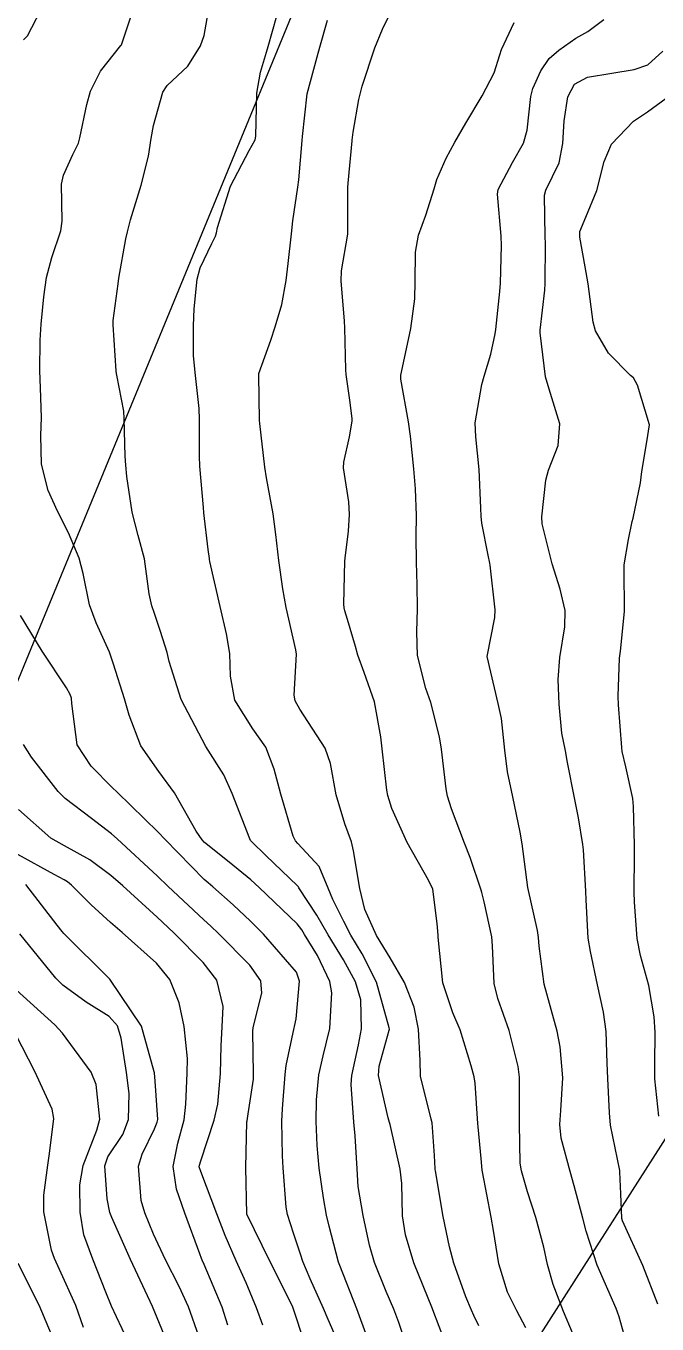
# Model space of a CAD drawing. Header units: metres. Extents: x 307586 to 320046, y 7427249 to 7434250.
# Drawn here: x 318440 to 318467, y 7430410 to 7430465.6 of the extents above; entities that cross this region are included whole.
import ezdxf

# ---------------------------------------------------------------- set-up
doc = ezdxf.new("R2010")
doc.units = ezdxf.units.M
doc.header["$MEASUREMENT"] = 0
doc.linetypes.add('CONTINUO', pattern=[0])
for name, color, linetype in [('Curvas de Nivel 1m', 11, 'Continuous'), ('Curvas de Nivel 5m', 15, 'Continuous'), ('TEXTO', 45, 'Continuous')]:
    doc.layers.add(name, color=color, linetype=linetype)

msp = doc.modelspace()

# ---------------------------------------------------------------- linework, layer by layer
at = {"layer": 'Curvas de Nivel 1m', "flags": 128}
for points, elevation in [([(318461.382, 7430409.809), (318460.993, 7430410.544), (318460.605, 7430411.344), (318460.221, 7430412.552), (318459.997, 7430413.985), (318459.903, 7430414.555), (318459.529, 7430416.492), (318459.519, 7430416.559), (318459.468, 7430417.067), (318459.337, 7430418.417), (318459.328, 7430418.562), (318459.22, 7430420.284), (318459.175, 7430420.565), (318459.047, 7430421.03), (318458.564, 7430422.575), (318458.261, 7430423.3), (318457.822, 7430424.586), (318457.631, 7430426.54), (318457.629, 7430426.589), (318457.625, 7430426.631), (318457.588, 7430427.128), (318457.393, 7430428.592), (318457.218, 7430428.983), (318456.294, 7430430.603), (318455.645, 7430432.055), (318455.469, 7430432.612), (318455.431, 7430432.836), (318455.224, 7430434.614), (318455.169, 7430435.126), (318454.905, 7430436.618), (318454.457, 7430437.881), (318454.179, 7430438.625), (318454.083, 7430438.983), (318453.738, 7430440.15), (318453.624, 7430440.523), (318453.601, 7430440.641), (318453.587, 7430440.8), (318453.631, 7430442.641), (318453.639, 7430442.777), (318453.786, 7430443.931), (318453.834, 7430444.639), (318453.801, 7430445.182), (318453.578, 7430446.642), (318453.58, 7430446.888), (318453.836, 7430447.969), (318453.948, 7430448.638), (318453.947, 7430448.742), (318453.851, 7430449.439), (318453.68, 7430450.642), (318453.667, 7430450.841), (318453.636, 7430452.643), (318453.62, 7430452.919), (318453.475, 7430454.644), (318453.49, 7430455.074), (318453.751, 7430456.642), (318453.764, 7430456.823), (318453.759, 7430458.642), (318453.769, 7430458.838), (318453.939, 7430460.64), (318453.946, 7430460.678), (318453.989, 7430461.016), (318454.23, 7430462.416), (318454.279, 7430462.636), (318454.367, 7430462.985), (318454.914, 7430464.627), (318455.243, 7430465.424), (318455.833, 7430466.613)], 793), ([(318439.867, 7430464.971), (318440.038, 7430465.147), (318440.608, 7430466.241)], 788), ([(318454.579, 7430409.41), (318454.145, 7430410.622), (318453.411, 7430412.488), (318453.364, 7430412.631), (318452.959, 7430414.168), (318452.85, 7430414.639), (318452.711, 7430415.374), (318452.524, 7430416.644), (318452.443, 7430417.616), (318452.406, 7430418.646), (318452.416, 7430419.57), (318452.517, 7430420.645), (318452.703, 7430421.454), (318452.99, 7430422.638), (318453.074, 7430424.163), (318452.983, 7430424.639), (318452.455, 7430425.761), (318451.903, 7430426.655), (318451.782, 7430426.854), (318451.587, 7430427.107), (318449.964, 7430428.676), (318449.606, 7430429.003), (318448.679, 7430429.76), (318447.622, 7430430.596), (318447.509, 7430430.711), (318447.264, 7430431.079), (318446.324, 7430432.723), (318445.662, 7430433.633), (318444.891, 7430434.738), (318444.393, 7430436.043), (318444.184, 7430436.745), (318443.718, 7430438.238), (318443.591, 7430438.622), (318443.541, 7430438.753), (318442.974, 7430440.006), (318442.695, 7430440.77), (318442.416, 7430442.12), (318442.241, 7430442.775), (318441.784, 7430443.863), (318441.322, 7430444.785), (318440.924, 7430445.671), (318440.629, 7430446.792), (318440.599, 7430448.029), (318440.625, 7430448.792), (318440.588, 7430450.061), (318440.557, 7430450.793), (318440.568, 7430452.108), (318440.619, 7430452.793), (318440.734, 7430453.962), (318440.844, 7430454.791), (318441.069, 7430455.645), (318441.467, 7430456.785), (318441.523, 7430457.208), (318441.487, 7430458.785), (318441.571, 7430459.18), (318441.976, 7430460.06), (318442.211, 7430460.547), (318442.28, 7430460.777), (318442.58, 7430462.198), (318442.731, 7430462.773), (318443.157, 7430463.633), (318444.033, 7430464.725), (318444.053, 7430464.76), (318444.554, 7430466.254)], 789), ([(318457.939, 7430409.151), (318457.398, 7430410.59), (318457.384, 7430410.63), (318456.583, 7430412.598), (318456.226, 7430413.8), (318456.104, 7430414.603), (318456.067, 7430415.991), (318456.001, 7430416.605), (318455.568, 7430418.523), (318455.546, 7430418.609), (318455.485, 7430418.811), (318455.077, 7430420.614), (318455.101, 7430421.022), (318455.532, 7430422.564), (318455.544, 7430422.599), (318455.533, 7430422.658), (318454.98, 7430424.616), (318454.371, 7430425.822), (318453.887, 7430426.627), (318453.589, 7430427.211), (318453.121, 7430428.16), (318452.922, 7430428.64), (318452.529, 7430429.563), (318451.622, 7430430.548), (318451.517, 7430430.661), (318451.421, 7430430.867), (318450.88, 7430432.668), (318450.597, 7430433.737), (318450.244, 7430434.674), (318449.685, 7430435.469), (318448.916, 7430436.692), (318448.731, 7430437.713), (318448.704, 7430438.695), (318448.565, 7430439.531), (318448.284, 7430440.702), (318447.849, 7430442.632), (318447.834, 7430442.709), (318447.826, 7430442.761), (318447.777, 7430443.143), (318447.591, 7430444.712), (318447.571, 7430444.937), (318447.421, 7430446.714), (318447.396, 7430447.146), (318447.398, 7430448.714), (318447.384, 7430449.178), (318447.211, 7430450.717), (318447.141, 7430451.451), (318447.142, 7430452.718), (318447.174, 7430453.443), (318447.298, 7430454.716), (318447.435, 7430455.2), (318447.936, 7430456.249), (318448.089, 7430456.56), (318448.132, 7430456.707), (318448.169, 7430456.931), (318448.727, 7430458.699), (318449.528, 7430460.237), (318449.788, 7430460.683), (318449.821, 7430460.847), (318449.857, 7430462.682), (318450.022, 7430463.581), (318450.275, 7430464.434), (318450.344, 7430464.677), (318450.722, 7430466.004)], 791), ([(318459.376, 7430409.901), (318459.155, 7430410.338), (318459.06, 7430410.565), (318458.814, 7430411.146), (318458.302, 7430412.577), (318458.12, 7430413.28), (318457.841, 7430414.584), (318457.511, 7430416.541), (318457.505, 7430416.589), (318457.5, 7430416.626), (318457.469, 7430417.195), (318457.365, 7430418.591), (318457.33, 7430418.746), (318456.866, 7430420.596), (318456.854, 7430421.255), (318456.792, 7430422.597), (318456.593, 7430423.548), (318456.191, 7430424.604), (318455.569, 7430425.661), (318454.99, 7430426.616), (318454.493, 7430427.721), (318454.278, 7430428.623), (318454.005, 7430430.24), (318453.908, 7430430.627), (318453.634, 7430431.402), (318453.253, 7430432.636), (318453.009, 7430433.982), (318452.784, 7430434.643), (318451.698, 7430436.313), (318451.496, 7430436.662), (318451.46, 7430436.908), (318451.555, 7430438.662), (318451.534, 7430438.853), (318451.114, 7430440.666), (318450.968, 7430441.455), (318450.796, 7430442.67), (318450.666, 7430443.789), (318450.56, 7430444.672), (318450.279, 7430446.212), (318450.198, 7430446.676), (318449.986, 7430448.534), (318449.976, 7430448.679), (318449.937, 7430450.605), (318449.948, 7430450.679), (318450.454, 7430452.104), (318450.65, 7430452.672), (318450.931, 7430453.642), (318451.109, 7430454.668), (318451.206, 7430455.385), (318451.348, 7430456.666), (318451.399, 7430457.215), (318451.609, 7430458.664), (318451.655, 7430458.974), (318451.802, 7430460.662), (318451.815, 7430460.832), (318452.013, 7430462.66), (318452.444, 7430464.24), (318452.556, 7430464.655), (318452.893, 7430465.809)], 792), ([(318463.379, 7430409.601), (318462.999, 7430410.516), (318462.555, 7430411.673), (318462.318, 7430412.526), (318462.158, 7430413.267), (318461.812, 7430414.534), (318461.449, 7430415.636), (318461.194, 7430416.543), (318461.147, 7430416.862), (318461.111, 7430418.544), (318461.111, 7430418.92), (318461.116, 7430420.544), (318461.063, 7430420.999), (318460.665, 7430422.549), (318460.185, 7430423.915), (318460.026, 7430424.555), (318459.959, 7430426.174), (318459.924, 7430426.557), (318459.598, 7430428.05), (318459.499, 7430428.458), (318459.473, 7430428.562), (318459.002, 7430429.954), (318458.75, 7430430.573), (318458.194, 7430432.032), (318458.029, 7430432.584), (318457.971, 7430432.9), (318457.769, 7430434.589), (318457.681, 7430435.12), (318457.31, 7430436.594), (318457.106, 7430437.198), (318456.746, 7430438.6), (318456.712, 7430439.622), (318456.748, 7430440.6), (318456.73, 7430441.629), (318456.694, 7430442.601), (318456.68, 7430443.705), (318456.704, 7430444.601), (318456.664, 7430445.747), (318456.582, 7430446.602), (318456.445, 7430447.995), (318456.357, 7430448.605), (318456.028, 7430450.442), (318456.025, 7430450.608), (318456.359, 7430452.132), (318456.457, 7430452.604), (318456.627, 7430453.881), (318456.648, 7430454.603), (318456.659, 7430455.876), (318456.79, 7430456.602), (318457.096, 7430457.454), (318457.456, 7430458.595), (318457.578, 7430458.983), (318457.976, 7430459.897), (318458.346, 7430460.585), (318458.812, 7430461.394), (318459.516, 7430462.567), (318460.023, 7430463.561), (318460.268, 7430464.32), (318460.339, 7430464.557), (318460.885, 7430465.717)], 794), ([(318467.038, 7430410.832), (318466.396, 7430412.48), (318465.522, 7430414.399), (318465.497, 7430414.489), (318465.449, 7430415.546), (318465.413, 7430416.49), (318465.405, 7430416.549), (318465.011, 7430418.495), (318464.971, 7430419.015), (318464.896, 7430420.496), (318464.863, 7430421.153), (318464.823, 7430422.497), (318464.707, 7430423.333), (318464.46, 7430424.501), (318464.15, 7430425.929), (318464.051, 7430426.505), (318463.965, 7430428.141), (318463.951, 7430428.507), (318463.855, 7430430.282), (318463.831, 7430430.508), (318463.644, 7430431.65), (318463.501, 7430432.362), (318463.47, 7430432.513), (318463.176, 7430434.025), (318463.079, 7430434.519), (318462.932, 7430435.274), (318462.808, 7430436.523), (318462.769, 7430437.58), (318462.843, 7430438.523), (318463.054, 7430439.839), (318463.068, 7430440.527), (318462.849, 7430441.442), (318462.515, 7430442.533), (318462.091, 7430444.236), (318462.067, 7430444.537), (318462.243, 7430446.109), (318462.358, 7430446.535), (318462.766, 7430447.599), (318462.847, 7430448.53), (318462.391, 7430450.009), (318462.228, 7430450.536), (318462.003, 7430452.428), (318462.005, 7430452.539), (318462.202, 7430454.245), (318462.218, 7430454.537), (318462.223, 7430456.253), (318462.216, 7430456.537), (318462.187, 7430458.312), (318462.244, 7430458.537), (318462.811, 7430459.701), (318462.967, 7430460.53), (318463.033, 7430461.5), (318463.187, 7430462.528), (318463.476, 7430463.068), (318464.021, 7430463.367), (318465.063, 7430463.544), (318466.025, 7430463.693), (318466.614, 7430463.897), (318467.25, 7430464.478)], 796), ([(318467.09, 7430418.873), (318466.916, 7430420.476), (318466.906, 7430421.089), (318466.931, 7430422.476), (318466.89, 7430423.126), (318466.654, 7430424.479), (318466.3, 7430425.754), (318466.149, 7430426.484), (318466.045, 7430428.039), (318466.031, 7430428.486), (318466.044, 7430430.069), (318466.045, 7430430.486), (318466.004, 7430432.132), (318465.964, 7430432.487), (318465.666, 7430433.83), (318465.519, 7430434.492), (318465.497, 7430434.671), (318465.352, 7430436.494), (318465.342, 7430436.858), (318465.403, 7430438.493), (318465.436, 7430438.785), (318465.607, 7430440.492), (318465.593, 7430442.314), (318465.597, 7430442.493), (318465.784, 7430443.576), (318465.944, 7430444.336), (318465.981, 7430444.488), (318466.302, 7430445.999), (318466.35, 7430446.485), (318466.565, 7430447.753), (318466.681, 7430448.482), (318466.169, 7430450.187), (318465.995, 7430450.489), (318465.874, 7430450.602), (318464.929, 7430451.55), (318464.366, 7430452.513), (318464.266, 7430452.884), (318464.058, 7430454.518), (318463.924, 7430455.253), (318463.695, 7430456.522), (318463.703, 7430456.764), (318463.951, 7430457.377), (318464.43, 7430458.513), (318464.735, 7430459.755), (318465.052, 7430460.504), (318466.003, 7430461.483), (318466.598, 7430461.893), (318467.398, 7430462.476)], 797), ([(318453.368, 7430409.129), (318452.914, 7430410.173), (318452.712, 7430410.64), (318452.137, 7430411.914), (318451.83, 7430412.654), (318451.725, 7430412.965), (318451.425, 7430413.861), (318451.178, 7430414.663), (318451.121, 7430414.979), (318450.982, 7430416.665), (318450.954, 7430417.179), (318450.931, 7430418.666), (318450.958, 7430419.196), (318451.077, 7430420.664), (318451.12, 7430421.053), (318451.461, 7430422.661), (318451.476, 7430422.718), (318451.537, 7430423.04), (318451.685, 7430424.658), (318451.559, 7430425.041), (318450.138, 7430426.674), (318449.588, 7430427.227), (318448.838, 7430427.934), (318447.971, 7430428.704), (318447.767, 7430428.87), (318447.606, 7430429.015), (318445.932, 7430430.727), (318445.628, 7430431.041), (318443.867, 7430432.748), (318443.655, 7430432.958), (318442.763, 7430433.863), (318442.153, 7430434.773), (318441.933, 7430436.543), (318441.915, 7430436.777), (318441.865, 7430436.938), (318441.707, 7430437.22), (318440.659, 7430438.791), (318439.738, 7430440.323)], 788), ([(318451.904, 7430409.188), (318451.416, 7430410.66), (318451.384, 7430410.737), (318450.414, 7430412.67), (318449.433, 7430414.68), (318449.385, 7430416.681), (318449.43, 7430418.629), (318449.438, 7430418.681), (318449.486, 7430418.971), (318449.709, 7430420.469), (318449.721, 7430420.678), (318449.694, 7430422.515), (318449.708, 7430422.678), (318450.076, 7430424.147), (318450.027, 7430424.675), (318449.563, 7430425.347), (318448.218, 7430426.7), (318447.892, 7430427.011), (318447.589, 7430427.292), (318446.052, 7430428.726), (318445.607, 7430429.148), (318443.874, 7430430.747), (318443.626, 7430430.964), (318442.773, 7430431.626), (318441.648, 7430432.483), (318441.347, 7430432.783), (318440.209, 7430434.254), (318439.857, 7430434.798)], 787), ([(318450.115, 7430409.933), (318449.839, 7430410.675), (318449.399, 7430411.734), (318448.971, 7430412.687), (318448.503, 7430413.773), (318448.148, 7430414.699), (318447.46, 7430416.501), (318447.393, 7430416.711), (318447.398, 7430416.776), (318447.465, 7430416.962), (318448.037, 7430418.702), (318448.186, 7430419.396), (318448.307, 7430420.698), (318448.334, 7430421.884), (318448.369, 7430422.697), (318448.413, 7430423.568), (318448.142, 7430424.701), (318447.564, 7430425.458), (318446.307, 7430426.723), (318445.59, 7430427.404), (318444.112, 7430428.745), (318443.607, 7430429.185), (318442.702, 7430429.852), (318441.62, 7430430.447), (318441.027, 7430430.786), (318439.641, 7430432.008)], 786), ([(318447.37, 7430409.456), (318446.932, 7430410.715), (318446.528, 7430411.587), (318445.95, 7430412.725), (318445.424, 7430413.828), (318445.058, 7430414.734), (318444.907, 7430415.269), (318444.788, 7430416.737), (318444.949, 7430417.254), (318445.479, 7430418.342), (318445.594, 7430418.616), (318445.617, 7430418.729), (318445.499, 7430420.376), (318445.468, 7430420.73), (318445.465, 7430420.769), (318444.913, 7430422.736), (318443.553, 7430424.75), (318441.582, 7430426.696), (318441.512, 7430426.781), (318441.307, 7430427.062), (318439.957, 7430428.796)], 784), ([(318446.223, 7430408.721), (318445.383, 7430410.73), (318444.442, 7430412.74), (318443.646, 7430414.533), (318443.566, 7430414.749), (318443.442, 7430415.333), (318443.339, 7430416.752), (318443.467, 7430417.143), (318444.122, 7430418.098), (318444.353, 7430418.741), (318444.382, 7430419.853), (318444.281, 7430420.742), (318444.048, 7430422.222), (318443.885, 7430422.746), (318443.537, 7430423.142), (318442.539, 7430423.761), (318441.55, 7430424.481), (318441.251, 7430424.783), (318439.698, 7430426.682)], 783), ([(318444.573, 7430408.738), (318443.84, 7430410.284), (318443.635, 7430410.747), (318443.392, 7430411.335), (318442.829, 7430412.759), (318442.449, 7430413.79), (318442.293, 7430414.767), (318442.279, 7430415.939), (318442.411, 7430416.766), (318443, 7430418.279), (318443.127, 7430418.755), (318442.977, 7430420.237), (318442.764, 7430420.761), (318441.528, 7430422.438), (318441.207, 7430422.783), (318439.548, 7430424.281)], 782), ([(318442.434, 7430409.825), (318442.101, 7430410.769), (318441.406, 7430412.311), (318441.185, 7430412.782), (318441.054, 7430413.146), (318440.738, 7430414.787), (318440.735, 7430415.496), (318440.906, 7430416.786), (318440.977, 7430417.276), (318441.163, 7430418.783), (318441.095, 7430419.175), (318440.353, 7430420.791), (318439.527, 7430422.38)], 781)]:
    msp.add_lwpolyline(points, dxfattribs=dict(at, elevation=elevation))
at = {"layer": 'Curvas de Nivel 5m', "flags": 128}
for points, elevation in [([(318456.432, 7430408.599), (318455.943, 7430410.039), (318455.728, 7430410.607), (318455.394, 7430411.376), (318454.902, 7430412.615), (318454.689, 7430413.348), (318454.42, 7430414.62), (318454.204, 7430415.87), (318454.153, 7430416.623), (318454.066, 7430418.035), (318454.013, 7430418.625), (318453.897, 7430420.228), (318453.925, 7430420.626), (318454.216, 7430421.93), (318454.341, 7430422.622), (318454.309, 7430423.859), (318454.087, 7430424.625), (318453.567, 7430425.572), (318452.915, 7430426.64), (318452.427, 7430427.483), (318451.661, 7430428.659), (318451.639, 7430428.695), (318451.604, 7430428.735), (318450.25, 7430430.04), (318449.623, 7430430.644), (318449.605, 7430430.663), (318449.587, 7430430.681), (318449.552, 7430430.753), (318448.804, 7430432.693), (318448.451, 7430433.488), (318447.673, 7430434.71), (318446.62, 7430436.721), (318446.098, 7430438.347), (318446.011, 7430438.727), (318445.732, 7430439.638), (318445.455, 7430440.448), (318445.357, 7430440.736), (318445.243, 7430441.245), (318445.041, 7430442.741), (318444.779, 7430443.742), (318444.51, 7430444.749), (318444.295, 7430446.274), (318444.244, 7430446.754), (318444.219, 7430447.146), (318444.177, 7430448.755), (318444.155, 7430449.064), (318443.861, 7430450.603), (318443.833, 7430450.76), (318443.831, 7430450.793), (318443.698, 7430452.762), (318443.707, 7430452.95), (318443.911, 7430454.519), (318443.949, 7430454.759), (318444.25, 7430456.443), (318444.314, 7430456.754), (318444.452, 7430457.257), (318444.905, 7430458.746), (318445.215, 7430459.981), (318445.336, 7430460.74), (318445.431, 7430461.299), (318445.824, 7430462.733), (318446.016, 7430463.015), (318446.901, 7430463.844), (318447.451, 7430464.716), (318447.595, 7430465.159), (318447.868, 7430466.712)], 790), ([(318465.887, 7430408.485), (318465.39, 7430410.288), (318465.319, 7430410.491), (318465.248, 7430410.638), (318464.434, 7430412.5), (318463.976, 7430413.956), (318463.827, 7430414.506), (318463.454, 7430415.895), (318463.282, 7430416.513), (318462.897, 7430417.939), (318462.843, 7430418.52), (318462.884, 7430419.127), (318462.976, 7430420.518), (318462.857, 7430421.851), (318462.722, 7430422.522), (318462.467, 7430423.451), (318462.172, 7430424.531), (318461.953, 7430426.159), (318461.924, 7430426.535), (318461.885, 7430426.835), (318461.599, 7430428.105), (318461.495, 7430428.541), (318461.471, 7430428.675), (318461.221, 7430430.544), (318461.14, 7430431.035), (318460.825, 7430432.548), (318460.593, 7430433.621), (318460.484, 7430434.552), (318460.336, 7430435.911), (318460.193, 7430436.555), (318459.723, 7430438.56), (318460.061, 7430440.236), (318460.068, 7430440.557), (318459.853, 7430442.478), (318459.843, 7430442.559), (318459.776, 7430442.908), (318459.501, 7430444.275), (318459.467, 7430444.565), (318459.453, 7430444.911), (318459.386, 7430446.567), (318459.24, 7430447.972), (318459.215, 7430448.569), (318459.505, 7430450.203), (318459.601, 7430450.564), (318459.882, 7430451.513), (318460.071, 7430452.378), (318460.092, 7430452.558), (318460.27, 7430454.196), (318460.298, 7430454.556), (318460.337, 7430456.156), (318460.324, 7430456.556), (318460.165, 7430458.354), (318460.197, 7430458.558), (318460.817, 7430459.715), (318461.278, 7430460.547), (318461.446, 7430461.098), (318461.593, 7430462.544), (318461.678, 7430462.882), (318462.024, 7430463.644), (318462.389, 7430464.176), (318462.805, 7430464.532), (318463.527, 7430465.039), (318464.045, 7430465.333), (318464.729, 7430465.833)], 795), ([(318448.617, 7430409.933), (318448.37, 7430410.695), (318447.595, 7430412.522), (318447.516, 7430412.708), (318447.485, 7430412.78), (318447.416, 7430412.985), (318446.777, 7430414.717), (318446.421, 7430415.747), (318446.267, 7430416.722), (318446.472, 7430417.721), (318446.742, 7430418.717), (318446.814, 7430419.393), (318446.874, 7430420.716), (318446.884, 7430421.345), (318446.751, 7430422.718), (318446.53, 7430423.734), (318446.131, 7430424.724), (318445.563, 7430425.435), (318444.086, 7430426.745), (318443.587, 7430427.171), (318442.755, 7430427.923), (318441.918, 7430428.775), (318441.744, 7430428.918), (318441.605, 7430428.998), (318441.169, 7430429.222), (318439.616, 7430430.08)], 785), ([(318441.363, 7430408.819), (318440.533, 7430410.788), (318439.638, 7430412.569)], 780)]:
    msp.add_lwpolyline(points, dxfattribs=dict(at, elevation=elevation))
at = {"layer": 'TEXTO', "linetype": 'CONTINUO', "flags": 128}
for points in [[(318376.311, 7430283.89), (318493.166, 7430567.522)], [(318379.753, 7430280.853), (318525.972, 7430509.611)]]:
    msp.add_lwpolyline(points, dxfattribs=at)

doc.saveas('drawing.dxf')
